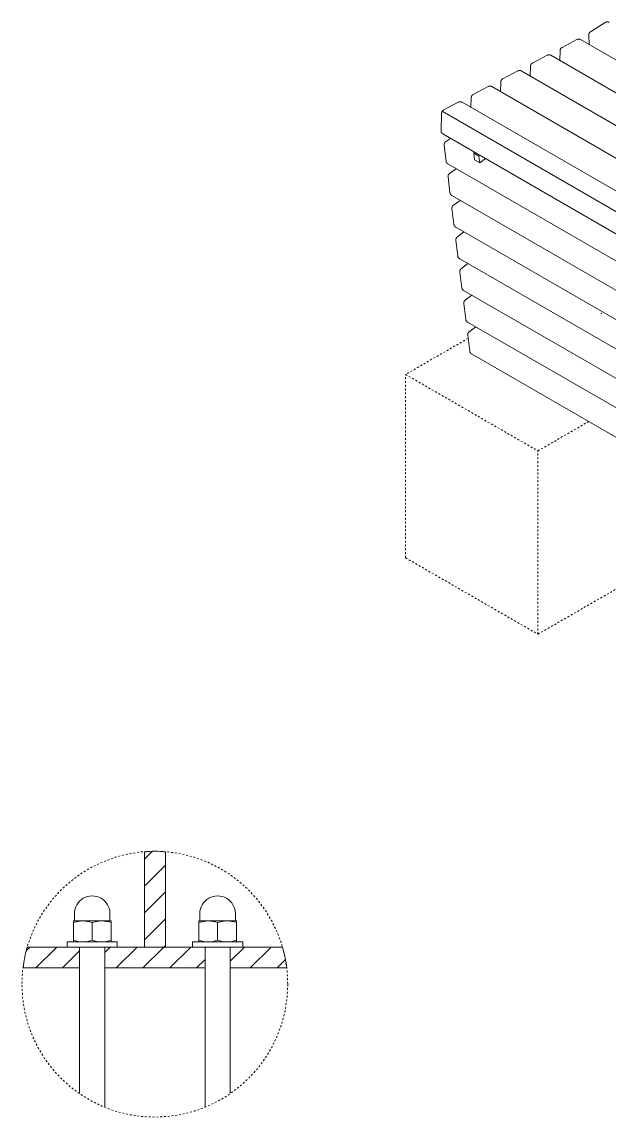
# Model space of a CAD drawing. Header units: inches. Extents: x 1 to 179, y 2 to 121.
# Drawn here: x 90.1 to 121, y 22.3 to 79.9 of the extents above; entities that cross this region are included whole.
import ezdxf

# ---------------------------------------------------------------- set-up
doc = ezdxf.new("R2010")
doc.units = ezdxf.units.IN
doc.header["$PDSIZE"] = -1
doc.linetypes.add('HIDDEN', pattern=[1.905, 1.27, -0.635])
doc.layers.add('ZANO_R', color=7, linetype='Continuous', lineweight=0)
doc.layers.add('ZANO_R_przerywana', color=250, linetype='HIDDEN', lineweight=0)

msp = doc.modelspace()

# ---------------------------------------------------------------- linework, layer by layer
at = {"layer": 'ZANO_R'}
for p, q in [((120.04551, 79.42631), (120.8243, 79.91395)), ((120.8243, 79.91395), (120.83, 79.91739)), ((120.83, 79.91739), (120.83582, 79.92064)), ((120.83582, 79.92064), (120.84175, 79.92368)), ((120.84175, 79.92368), (120.84777, 79.92653)), ((120.84777, 79.92653), (120.85389, 79.92917)), ((120.85389, 79.92917), (120.86009, 79.9316)), ((120.86009, 79.9316), (120.86637, 79.93381)), ((120.86637, 79.93381), (120.87273, 79.93582)), ((120.87273, 79.93582), (120.87914, 79.93761)), ((120.87914, 79.93761), (120.88562, 79.93918)), ((120.88562, 79.93918), (120.89214, 79.94053)), ((120.89214, 79.94053), (120.89871, 79.94165)), ((120.89871, 79.94165), (120.90531, 79.94256)), ((120.90531, 79.94256), (120.91194, 79.94324)), ((120.91194, 79.94324), (120.91858, 79.9437)), ((120.91858, 79.9437), (120.92524, 79.94393)), ((120.92524, 79.94393), (120.9319, 79.94394)), ((120.9319, 79.94394), (120.93856, 79.94372)), ((120.93856, 79.94372), (120.94521, 79.94328)), ((120.94521, 79.94328), (120.95184, 79.94261)), ((120.95184, 79.94261), (120.95844, 79.94171)), ((120.95844, 79.94171), (120.96501, 79.9406)), ((120.96501, 79.9406), (120.97153, 79.93926)), ((120.97153, 79.93926), (120.97801, 79.9377)), ((120.97801, 79.9377), (120.98443, 79.93593)), ((120.98443, 79.93593), (120.99079, 79.93394)), ((120.99079, 79.93394), (120.99707, 79.93173)), ((120.99707, 79.93173), (121.00328, 79.92931)), ((121.00328, 79.92931), (121.00941, 79.92669)), ((121.00941, 79.92669), (121.01544, 79.92386)), ((121.01544, 79.92386), (121.02137, 79.92082)), ((121.02137, 79.92082), (121.02719, 79.91759)), ((118.55507, 78.60381), (119.33387, 79.01543)), ((119.33387, 79.01543), (119.33998, 79.01853)), ((119.33998, 79.01853), (119.3462, 79.02141)), ((119.3462, 79.02141), (119.35252, 79.02408)), ((119.35252, 79.02408), (119.35892, 79.02652)), ((119.35892, 79.02652), (119.36541, 79.02874)), ((119.36541, 79.02874), (119.37196, 79.03073)), ((119.37196, 79.03073), (119.37859, 79.03249)), ((119.37859, 79.03249), (119.38527, 79.03402)), ((119.38527, 79.03402), (119.392, 79.03531)), ((119.392, 79.03531), (119.39877, 79.03638)), ((119.39877, 79.03638), (119.40558, 79.0372)), ((119.40558, 79.0372), (119.41241, 79.03779)), ((119.41241, 79.03779), (119.41925, 79.03814)), ((119.41925, 79.03814), (119.4261, 79.03825)), ((119.4261, 79.03825), (119.43296, 79.03812)), ((119.43296, 79.03812), (119.4398, 79.03775)), ((119.4398, 79.03775), (119.44663, 79.03715)), ((119.44663, 79.03715), (119.45343, 79.03631)), ((119.45343, 79.03631), (119.4602, 79.03523)), ((119.4602, 79.03523), (119.46693, 79.03391)), ((119.46693, 79.03391), (119.47361, 79.03237)), ((119.47361, 79.03237), (119.48022, 79.03059)), ((119.48022, 79.03059), (119.48678, 79.02858)), ((119.48678, 79.02858), (119.49326, 79.02635)), ((119.49326, 79.02635), (119.49966, 79.02389)), ((119.49966, 79.02389), (119.50596, 79.02121)), ((119.50596, 79.02121), (119.51218, 79.01831)), ((119.51218, 79.01831), (119.51828, 79.0152)), ((119.51828, 79.0152), (119.52428, 79.01187)), ((119.52428, 79.01187), (169.35579, 50.24164)), ((119.95313, 79.25877), (119.95321, 79.26543)), ((119.95326, 79.25211), (119.95313, 79.25877)), ((119.95321, 79.26543), (119.95353, 79.27208)), ((119.97191, 78.75343), (119.95326, 79.25211)), ((119.95353, 79.27208), (119.95407, 79.27872)), ((119.95407, 79.27872), (119.95483, 79.28533)), ((119.95483, 79.28533), (119.95582, 79.29192)), ((119.95582, 79.29192), (119.95703, 79.29847)), ((119.95703, 79.29847), (119.95846, 79.30497)), ((119.95846, 79.30497), (119.9601, 79.31142)), ((119.9601, 79.31142), (119.96197, 79.31782)), ((119.96197, 79.31782), (119.96405, 79.32414)), ((119.96405, 79.32414), (119.96635, 79.33039)), ((119.96635, 79.33039), (119.96885, 79.33656)), ((119.96885, 79.33656), (119.97156, 79.34265)), ((119.97156, 79.34265), (119.97448, 79.34863)), ((119.97448, 79.34863), (119.97759, 79.35452)), ((119.97759, 79.35452), (119.98091, 79.3603)), ((119.98091, 79.3603), (119.98441, 79.36596)), ((119.98441, 79.36596), (119.98811, 79.3715)), ((119.98811, 79.3715), (119.99199, 79.37691)), ((119.99199, 79.37691), (119.99605, 79.38218)), ((119.99605, 79.38218), (120.00029, 79.38732)), ((120.00029, 79.38732), (120.0047, 79.39231)), ((120.0047, 79.39231), (120.00928, 79.39715)), ((120.00928, 79.39715), (120.01402, 79.40183)), ((120.01402, 79.40183), (120.01891, 79.40634)), ((120.01891, 79.40634), (120.02395, 79.41069)), ((120.02395, 79.41069), (120.02914, 79.41487)), ((120.02914, 79.41487), (120.03446, 79.41887)), ((120.03446, 79.41887), (120.03992, 79.42268)), ((120.03992, 79.42268), (120.04551, 79.42631)), ((118.43181, 77.92008), (118.45034, 78.43682)), ((118.45034, 78.43682), (118.45069, 78.44347)), ((118.45069, 78.44347), (118.45126, 78.45011)), ((118.45126, 78.45011), (118.45206, 78.45672)), ((118.45206, 78.45672), (118.45309, 78.4633)), ((118.45309, 78.4633), (118.45433, 78.46984)), ((118.45433, 78.46984), (118.4558, 78.47633)), ((118.4558, 78.47633), (118.45748, 78.48278)), ((118.45748, 78.48278), (118.45938, 78.48916)), ((118.45938, 78.48916), (118.4615, 78.49547)), ((118.4615, 78.49547), (118.46383, 78.50171)), ((118.46383, 78.50171), (118.46637, 78.50787)), ((118.46637, 78.50787), (118.46911, 78.51394)), ((118.46911, 78.51394), (118.47206, 78.51991)), ((118.47206, 78.51991), (118.47521, 78.52577)), ((118.47521, 78.52577), (118.47855, 78.53153)), ((118.47855, 78.53153), (118.48209, 78.53717)), ((118.48209, 78.53717), (118.48582, 78.54269)), ((118.48582, 78.54269), (118.48973, 78.54808)), ((118.48973, 78.54808), (118.49382, 78.55333)), ((118.49382, 78.55333), (118.49809, 78.55845)), ((118.49809, 78.55845), (118.50253, 78.56341)), ((118.50253, 78.56341), (118.50713, 78.56822)), ((118.50713, 78.56822), (118.51189, 78.57288)), ((118.51189, 78.57288), (118.51681, 78.57737)), ((118.51681, 78.57737), (118.52188, 78.58169)), ((118.52188, 78.58169), (118.52709, 78.58584)), ((118.52709, 78.58584), (118.53244, 78.5898)), ((118.53244, 78.5898), (118.53791, 78.59359)), ((118.53791, 78.59359), (118.54352, 78.59719)), ((118.54352, 78.59719), (118.54924, 78.60059)), ((118.54924, 78.60059), (118.55507, 78.60381)), ((116.97485, 77.76655), (116.98033, 77.77033)), ((116.98033, 77.77033), (116.98593, 77.77393)), ((116.98593, 77.77393), (116.99166, 77.77734)), ((116.99166, 77.77734), (116.99749, 77.78055)), ((116.99749, 77.78055), (117.77628, 78.19218)), ((117.77628, 78.19218), (117.7824, 78.19527)), ((117.7824, 78.19527), (117.78862, 78.19816)), ((117.78862, 78.19816), (117.79493, 78.20082)), ((117.79493, 78.20082), (117.80134, 78.20326)), ((117.80134, 78.20326), (117.80782, 78.20548)), ((117.80782, 78.20548), (117.81438, 78.20747)), ((117.81438, 78.20747), (117.821, 78.20923)), ((117.821, 78.20923), (117.82769, 78.21076)), ((117.82769, 78.21076), (117.83442, 78.21206)), ((117.83442, 78.21206), (117.84119, 78.21312)), ((117.84119, 78.21312), (117.84799, 78.21394)), ((117.84799, 78.21394), (117.85482, 78.21453)), ((117.85482, 78.21453), (117.86167, 78.21488)), ((117.86167, 78.21488), (117.86852, 78.21499)), ((117.86852, 78.21499), (117.87537, 78.21486)), ((117.87537, 78.21486), (117.88222, 78.2145)), ((117.88222, 78.2145), (117.88904, 78.21389)), ((117.88904, 78.21389), (117.89585, 78.21305)), ((117.89585, 78.21305), (117.90262, 78.21197)), ((117.90262, 78.21197), (117.90934, 78.21066)), ((117.90934, 78.21066), (117.91602, 78.20911)), ((117.91602, 78.20911), (117.92264, 78.20733)), ((117.92264, 78.20733), (117.92919, 78.20533)), ((117.92919, 78.20533), (117.93567, 78.20309)), ((117.93567, 78.20309), (117.94207, 78.20063)), ((117.94207, 78.20063), (117.94838, 78.19795)), ((117.94838, 78.19795), (117.95459, 78.19505)), ((117.95459, 78.19505), (117.9607, 78.19194)), ((117.9607, 78.19194), (117.96669, 78.18862)), ((117.96669, 78.18862), (167.79821, 49.41838)), ((115.43991, 76.95729), (116.2187, 77.36892)), ((116.2187, 77.36892), (116.22481, 77.37202)), ((116.22481, 77.37202), (116.23103, 77.3749)), ((116.23103, 77.3749), (116.23735, 77.37756)), ((116.23735, 77.37756), (116.24375, 77.38001)), ((116.24375, 77.38001), (116.25024, 77.38222)), ((116.25024, 77.38222), (116.2568, 77.38422)), ((116.2568, 77.38422), (116.26342, 77.38598)), ((116.26342, 77.38598), (116.2701, 77.38751)), ((116.2701, 77.38751), (116.27683, 77.3888)), ((116.27683, 77.3888), (116.2836, 77.38986)), ((116.2836, 77.38986), (116.29041, 77.39069)), ((116.29041, 77.39069), (116.29724, 77.39128)), ((116.29724, 77.39128), (116.30408, 77.39162)), ((116.30408, 77.39162), (116.31094, 77.39174)), ((116.31094, 77.39174), (116.31779, 77.39161)), ((116.31779, 77.39161), (116.32463, 77.39124)), ((116.32463, 77.39124), (116.33146, 77.39064)), ((116.33146, 77.39064), (116.33826, 77.38979)), ((116.33826, 77.38979), (116.34503, 77.38872)), ((116.34503, 77.38872), (116.35176, 77.3874)), ((116.35176, 77.3874), (116.35844, 77.38586)), ((116.35844, 77.38586), (116.36506, 77.38408)), ((116.36506, 77.38408), (116.37161, 77.38207)), ((116.37161, 77.38207), (116.37809, 77.37984)), ((116.37809, 77.37984), (116.38449, 77.37738)), ((116.38449, 77.37738), (116.3908, 77.3747)), ((116.3908, 77.3747), (116.39701, 77.3718)), ((116.39701, 77.3718), (116.40311, 77.36869)), ((116.40311, 77.36869), (116.40911, 77.36536)), ((116.40911, 77.36536), (166.24062, 48.59513)), ((116.87423, 77.09683), (116.89275, 77.61356)), ((116.89275, 77.61356), (116.8931, 77.62021)), ((116.8931, 77.62021), (116.89368, 77.62685)), ((116.89368, 77.62685), (116.89448, 77.63346)), ((116.89448, 77.63346), (116.8955, 77.64004)), ((116.8955, 77.64004), (116.89675, 77.64658)), ((116.89675, 77.64658), (116.89821, 77.65308)), ((116.89821, 77.65308), (116.8999, 77.65952)), ((116.8999, 77.65952), (116.9018, 77.6659)), ((116.9018, 77.6659), (116.90391, 77.67222)), ((116.90391, 77.67222), (116.90624, 77.67846)), ((116.90624, 77.67846), (116.90878, 77.68461)), ((116.90878, 77.68461), (116.91153, 77.69068)), ((116.91153, 77.69068), (116.91448, 77.69665)), ((116.91448, 77.69665), (116.91762, 77.70252)), ((116.91762, 77.70252), (116.92097, 77.70828)), ((116.92097, 77.70828), (116.92451, 77.71392)), ((116.92451, 77.71392), (116.92824, 77.71944)), ((116.92824, 77.71944), (116.93215, 77.72482)), ((116.93215, 77.72482), (116.93624, 77.73008)), ((116.93624, 77.73008), (116.94051, 77.73519)), ((116.94051, 77.73519), (116.94494, 77.74016)), ((116.94494, 77.74016), (116.94955, 77.74497)), ((116.94955, 77.74497), (116.95431, 77.74962)), ((116.95431, 77.74962), (116.95923, 77.75411)), ((116.95923, 77.75411), (116.96429, 77.75843)), ((116.96429, 77.75843), (116.9695, 77.76258)), ((116.9695, 77.76258), (116.97485, 77.76655)), ((115.31665, 76.27357), (115.33517, 76.79031)), ((115.33517, 76.79031), (115.33552, 76.79696)), ((115.33552, 76.79696), (115.3361, 76.80359)), ((115.3361, 76.80359), (115.3369, 76.8102)), ((115.3369, 76.8102), (115.33792, 76.81678)), ((115.33792, 76.81678), (115.33916, 76.82333)), ((115.33916, 76.82333), (115.34063, 76.82982)), ((115.34063, 76.82982), (115.34231, 76.83626)), ((115.34231, 76.83626), (115.34421, 76.84265)), ((115.34421, 76.84265), (115.34633, 76.84896)), ((115.34633, 76.84896), (115.34866, 76.8552)), ((115.34866, 76.8552), (115.3512, 76.86136)), ((115.3512, 76.86136), (115.35394, 76.86742)), ((115.35394, 76.86742), (115.35689, 76.87339)), ((115.35689, 76.87339), (115.36004, 76.87926)), ((115.36004, 76.87926), (115.36339, 76.88502)), ((115.36339, 76.88502), (115.36692, 76.89066)), ((115.36692, 76.89066), (115.37065, 76.89618)), ((115.37065, 76.89618), (115.37456, 76.90157)), ((115.37456, 76.90157), (115.37865, 76.90682)), ((115.37865, 76.90682), (115.38292, 76.91193)), ((115.38292, 76.91193), (115.38736, 76.9169)), ((115.38736, 76.9169), (115.39196, 76.92171)), ((115.39196, 76.92171), (115.39673, 76.92637)), ((115.39673, 76.92637), (115.40164, 76.93086)), ((115.40164, 76.93086), (115.40671, 76.93518)), ((115.40671, 76.93518), (115.41192, 76.93932)), ((115.41192, 76.93932), (115.41727, 76.94329)), ((115.41727, 76.94329), (115.42275, 76.94708)), ((115.42275, 76.94708), (115.42835, 76.95068)), ((115.42835, 76.95068), (115.43407, 76.95408)), ((115.43407, 76.95408), (115.43991, 76.95729)), ((113.79361, 76.0381), (113.79636, 76.04417)), ((113.79636, 76.04417), (113.79931, 76.05014)), ((113.79931, 76.05014), (113.80246, 76.05601)), ((113.80246, 76.05601), (113.8058, 76.06176)), ((113.8058, 76.06176), (113.80934, 76.0674)), ((113.80934, 76.0674), (113.81307, 76.07292)), ((113.81307, 76.07292), (113.81698, 76.07831)), ((113.81698, 76.07831), (113.82107, 76.08357)), ((113.82107, 76.08357), (113.82534, 76.08868)), ((113.82534, 76.08868), (113.82978, 76.09364)), ((113.82978, 76.09364), (113.83438, 76.09846)), ((113.83438, 76.09846), (113.83914, 76.10311)), ((113.83914, 76.10311), (113.84406, 76.1076)), ((113.84406, 76.1076), (113.84913, 76.11192)), ((113.84913, 76.11192), (113.85434, 76.11607)), ((113.85434, 76.11607), (113.85968, 76.12004)), ((113.85968, 76.12004), (113.86516, 76.12382)), ((113.86516, 76.12382), (113.87077, 76.12742)), ((113.87077, 76.12742), (113.87649, 76.13083)), ((113.87649, 76.13083), (113.88232, 76.13404)), ((113.88232, 76.13404), (114.66111, 76.54567)), ((114.66111, 76.54567), (114.66723, 76.54876)), ((114.66723, 76.54876), (114.67345, 76.55164)), ((114.67345, 76.55164), (114.67976, 76.55431)), ((114.67976, 76.55431), (114.68617, 76.55675)), ((114.68617, 76.55675), (114.69265, 76.55897)), ((114.69265, 76.55897), (114.69921, 76.56096)), ((114.69921, 76.56096), (114.70584, 76.56272)), ((114.70584, 76.56272), (114.71252, 76.56425)), ((114.71252, 76.56425), (114.71925, 76.56555)), ((114.71925, 76.56555), (114.72602, 76.56661)), ((114.72602, 76.56661), (114.73282, 76.56743)), ((114.73282, 76.56743), (114.73965, 76.56802)), ((114.73965, 76.56802), (114.7465, 76.56837)), ((114.7465, 76.56837), (114.75335, 76.56848)), ((114.75335, 76.56848), (114.7602, 76.56835)), ((114.7602, 76.56835), (114.76705, 76.56798)), ((114.76705, 76.56798), (114.77388, 76.56738)), ((114.77388, 76.56738), (114.78068, 76.56654)), ((114.78068, 76.56654), (114.78745, 76.56546)), ((114.78745, 76.56546), (114.79418, 76.56415)), ((114.79418, 76.56415), (114.80085, 76.5626)), ((114.80085, 76.5626), (114.80747, 76.56082)), ((114.80747, 76.56082), (114.81403, 76.55881)), ((114.81403, 76.55881), (114.82051, 76.55658)), ((114.82051, 76.55658), (114.8269, 76.55412)), ((114.8269, 76.55412), (114.83321, 76.55144)), ((114.83321, 76.55144), (114.83942, 76.54854)), ((114.83942, 76.54854), (114.84553, 76.54543)), ((114.84553, 76.54543), (114.85153, 76.54211)), ((114.85153, 76.54211), (164.68304, 47.77187)), ((112.32474, 75.31078), (113.10353, 75.72241)), ((113.10353, 75.72241), (113.10964, 75.72551)), ((113.10964, 75.72551), (113.11586, 75.72839)), ((113.11586, 75.72839), (113.12218, 75.73105)), ((113.12218, 75.73105), (113.12858, 75.7335)), ((113.12858, 75.7335), (113.13507, 75.73571)), ((113.13507, 75.73571), (113.14163, 75.7377)), ((113.14163, 75.7377), (113.14825, 75.73947)), ((113.14825, 75.73947), (113.15493, 75.741)), ((113.15493, 75.741), (113.16166, 75.74229)), ((113.16166, 75.74229), (113.16844, 75.74335)), ((113.16844, 75.74335), (113.17524, 75.74418)), ((113.17524, 75.74418), (113.18207, 75.74476)), ((113.18207, 75.74476), (113.18891, 75.74511)), ((113.18891, 75.74511), (113.19577, 75.74522)), ((113.19577, 75.74522), (113.20262, 75.7451)), ((113.20262, 75.7451), (113.20947, 75.74473)), ((113.20947, 75.74473), (113.21629, 75.74412)), ((113.21629, 75.74412), (113.22309, 75.74328)), ((113.22309, 75.74328), (113.22986, 75.7422)), ((113.22986, 75.7422), (113.23659, 75.74089)), ((113.23659, 75.74089), (113.24327, 75.73934)), ((113.24327, 75.73934), (113.24989, 75.73757)), ((113.24989, 75.73757), (113.25644, 75.73556)), ((113.25644, 75.73556), (113.26292, 75.73332)), ((113.26292, 75.73332), (113.26932, 75.73086)), ((113.26932, 75.73086), (113.27563, 75.72818)), ((113.27563, 75.72818), (113.28184, 75.72529)), ((113.28184, 75.72529), (113.28795, 75.72217)), ((113.28795, 75.72217), (113.29394, 75.71885)), ((113.29394, 75.71885), (163.12545, 46.94861)), ((113.75906, 75.45031), (113.77758, 75.96705)), ((113.77758, 75.96705), (113.77794, 75.9737)), ((113.77794, 75.9737), (113.77851, 75.98034)), ((113.77851, 75.98034), (113.77931, 75.98695)), ((113.77931, 75.98695), (113.78033, 75.99353)), ((113.78033, 75.99353), (113.78158, 76.00007)), ((113.78158, 76.00007), (113.78304, 76.00657)), ((113.78304, 76.00657), (113.78473, 76.01301)), ((113.78473, 76.01301), (113.78663, 76.01939)), ((113.78663, 76.01939), (113.78875, 76.0257)), ((113.78875, 76.0257), (113.79108, 76.03194)), ((113.79108, 76.03194), (113.79361, 76.0381)), ((112.18708, 74.22552), (112.22, 75.1438)), ((112.22, 75.1438), (112.22035, 75.15045)), ((112.22035, 75.15045), (112.22093, 75.15708)), ((112.22093, 75.15708), (112.22173, 75.16369)), ((112.22173, 75.16369), (112.22275, 75.17027)), ((112.22275, 75.17027), (112.22399, 75.17681)), ((112.22399, 75.17681), (112.22546, 75.18331)), ((112.22546, 75.18331), (112.22714, 75.18975)), ((112.22714, 75.18975), (112.22905, 75.19613)), ((112.22905, 75.19613), (112.23116, 75.20245)), ((112.23116, 75.20245), (112.23349, 75.20869)), ((112.23349, 75.20869), (112.23603, 75.21484)), ((112.23603, 75.21484), (112.23877, 75.22091)), ((112.23877, 75.22091), (112.24172, 75.22688)), ((112.24172, 75.22688), (112.24487, 75.23275)), ((112.24487, 75.23275), (112.24822, 75.23851)), ((112.24822, 75.23851), (112.25176, 75.24415)), ((112.24996, 75.24134), (162.08147, 46.47111)), ((112.25176, 75.24415), (112.25548, 75.24967)), ((112.25548, 75.24967), (112.25939, 75.25506)), ((112.25939, 75.25506), (112.26349, 75.26031)), ((112.26349, 75.26031), (112.26775, 75.26542)), ((112.26775, 75.26542), (112.27219, 75.27039)), ((112.27219, 75.27039), (112.27679, 75.2752)), ((112.27679, 75.2752), (112.28156, 75.27985)), ((112.28156, 75.27985), (112.28648, 75.28434)), ((112.28648, 75.28434), (112.29154, 75.28867)), ((112.29154, 75.28867), (112.29675, 75.29281)), ((112.29675, 75.29281), (112.3021, 75.29678)), ((112.3021, 75.29678), (112.30758, 75.30057)), ((112.30758, 75.30057), (112.31318, 75.30416)), ((112.31318, 75.30416), (112.3189, 75.30757)), ((112.3189, 75.30757), (112.32474, 75.31078)), ((112.18696, 74.21886), (112.18708, 74.22552)), ((112.18706, 74.2122), (112.18696, 74.21886)), ((112.18738, 74.20555), (112.18706, 74.2122)), ((112.18793, 74.19891), (112.18738, 74.20555)), ((112.18871, 74.19229), (112.18793, 74.19891)), ((112.1897, 74.1857), (112.18871, 74.19229)), ((112.19092, 74.17915), (112.1897, 74.1857)), ((112.19237, 74.17265), (112.19092, 74.17915)), ((112.19403, 74.1662), (112.19237, 74.17265)), ((112.1959, 74.15981), (112.19403, 74.1662)), ((112.198, 74.15348), (112.1959, 74.15981)), ((112.2003, 74.14723), (112.198, 74.15348)), ((112.20282, 74.14106), (112.2003, 74.14723)), ((112.20554, 74.13498), (112.20282, 74.14106)), ((112.20847, 74.129), (112.20554, 74.13498)), ((112.2116, 74.12311), (112.20847, 74.129)), ((112.21492, 74.11734), (112.2116, 74.12311)), ((112.21844, 74.11168), (112.21492, 74.11734)), ((112.22215, 74.10615), (112.21844, 74.11168)), ((112.22604, 74.10074), (112.22215, 74.10615)), ((112.23011, 74.09547), (112.22604, 74.10074)), ((112.23436, 74.09034), (112.23011, 74.09547)), ((112.23879, 74.08536), (112.23436, 74.09034)), ((112.24337, 74.08053), (112.23879, 74.08536)), ((112.24812, 74.07586), (112.24337, 74.08053)), ((112.25302, 74.07135), (112.24812, 74.07586)), ((112.25808, 74.067), (112.25302, 74.07135)), ((112.26328, 74.06284), (112.25808, 74.067)), ((112.26861, 74.05885), (112.26328, 74.06284)), ((112.27408, 74.05504), (112.26861, 74.05885)), ((112.27967, 74.05142), (112.27408, 74.05504)), ((112.28538, 74.04799), (112.27967, 74.05142)), ((162.11689, 45.27776), (112.28538, 74.04799)), ((112.42733, 73.63386), (112.68098, 73.8196)), ((112.3468, 73.47764), (112.34701, 73.48438)), ((112.34683, 73.47089), (112.3468, 73.47764)), ((112.34709, 73.46415), (112.34683, 73.47089)), ((112.34701, 73.48438), (112.34744, 73.49112)), ((112.34757, 73.45742), (112.34709, 73.46415)), ((112.34744, 73.49112), (112.34811, 73.49783)), ((112.34829, 73.45071), (112.34757, 73.45742)), ((112.34811, 73.49783), (112.349, 73.50452)), ((112.45195, 72.61848), (112.34829, 73.45071)), ((112.349, 73.50452), (112.35013, 73.51117)), ((112.35013, 73.51117), (112.35148, 73.51778)), ((112.35148, 73.51778), (112.35306, 73.52434)), ((112.35306, 73.52434), (112.35486, 73.53084)), ((112.35486, 73.53084), (112.35688, 73.53728)), ((112.35688, 73.53728), (112.35913, 73.54365)), ((112.35913, 73.54365), (112.36159, 73.54993)), ((112.36159, 73.54993), (112.36426, 73.55612)), ((112.36426, 73.55612), (112.36714, 73.56222)), ((112.36714, 73.56222), (112.37024, 73.56822)), ((112.37024, 73.56822), (112.37353, 73.57411)), ((112.37353, 73.57411), (112.37703, 73.57988)), ((112.37703, 73.57988), (112.38072, 73.58553)), ((112.38072, 73.58553), (112.3846, 73.59105)), ((112.3846, 73.59105), (112.38867, 73.59643)), ((112.38867, 73.59643), (112.39292, 73.60167)), ((112.39292, 73.60167), (112.39735, 73.60676)), ((112.39735, 73.60676), (112.40195, 73.6117)), ((112.40195, 73.6117), (112.40672, 73.61647)), ((112.40672, 73.61647), (112.41164, 73.62108)), ((112.41164, 73.62108), (112.41673, 73.62552)), ((112.41673, 73.62552), (112.42196, 73.62978)), ((112.42196, 73.62978), (112.42733, 73.63386)), ((112.4529, 72.61181), (112.45195, 72.61848)), ((112.45407, 72.60518), (112.4529, 72.61181)), ((112.45547, 72.5986), (112.45407, 72.60518)), ((112.45709, 72.59207), (112.45547, 72.5986)), ((112.45894, 72.58559), (112.45709, 72.59207)), ((112.46101, 72.57919), (112.45894, 72.58559)), ((113.905, 73.03965), (113.90758, 73.11142)), ((113.94669, 72.69185), (113.905, 73.03965)), ((113.905, 73.03965), (114.18339, 72.87892)), ((113.94669, 72.69185), (114.22508, 72.53112)), ((114.18339, 72.87892), (114.18597, 72.95069)), ((114.22508, 72.53112), (114.18339, 72.87892)), ((114.52821, 72.7531), (114.22508, 72.53112)), ((112.46329, 72.57286), (112.46101, 72.57919)), ((112.46579, 72.56661), (112.46329, 72.57286)), ((112.4685, 72.56045), (112.46579, 72.56661)), ((112.47142, 72.55438), (112.4685, 72.56045)), ((112.47455, 72.54842), (112.47142, 72.55438)), ((112.47787, 72.54257), (112.47455, 72.54842)), ((112.4814, 72.53683), (112.47787, 72.54257)), ((112.48512, 72.53123), (112.4814, 72.53683)), ((112.48903, 72.52575), (112.48512, 72.53123)), ((112.49312, 72.5204), (112.48903, 72.52575)), ((112.4974, 72.5152), (112.49312, 72.5204)), ((112.50185, 72.51015), (112.4974, 72.5152)), ((112.50647, 72.50526), (112.50185, 72.51015)), ((112.51126, 72.50053), (112.50647, 72.50526)), ((112.5162, 72.49596), (112.51126, 72.50053)), ((112.5213, 72.49156), (112.5162, 72.49596)), ((112.52654, 72.48734), (112.5213, 72.49156)), ((112.53193, 72.4833), (112.52654, 72.48734)), ((112.53745, 72.47945), (112.53193, 72.4833)), ((112.5431, 72.47579), (112.53745, 72.47945)), ((112.54887, 72.47233), (112.5431, 72.47579)), ((162.38038, 43.70209), (112.54887, 72.47233)), ((112.63465, 71.96939), (112.98086, 72.22292)), ((112.55412, 71.81317), (112.55432, 71.81992)), ((112.55414, 71.80642), (112.55412, 71.81317)), ((112.5544, 71.79968), (112.55414, 71.80642)), ((112.55432, 71.81992), (112.55476, 71.82665)), ((112.55489, 71.79295), (112.5544, 71.79968)), ((112.55476, 71.82665), (112.55542, 71.83336)), ((112.55561, 71.78624), (112.55489, 71.79295)), ((112.55542, 71.83336), (112.55632, 71.84005)), ((112.65927, 70.95401), (112.55561, 71.78624)), ((112.55632, 71.84005), (112.55744, 71.8467)), ((112.55744, 71.8467), (112.5588, 71.85331)), ((112.5588, 71.85331), (112.56037, 71.85988)), ((112.56037, 71.85988), (112.56218, 71.86638)), ((112.56218, 71.86638), (112.5642, 71.87281)), ((112.5642, 71.87281), (112.56644, 71.87918)), ((112.56644, 71.87918), (112.5689, 71.88546)), ((112.5689, 71.88546), (112.57158, 71.89166)), ((112.57158, 71.89166), (112.57446, 71.89776)), ((112.57446, 71.89776), (112.57755, 71.90375)), ((112.57755, 71.90375), (112.58085, 71.90964)), ((112.58085, 71.90964), (112.58434, 71.91541)), ((112.58434, 71.91541), (112.58803, 71.92106)), ((112.58803, 71.92106), (112.59192, 71.92658)), ((112.59192, 71.92658), (112.59598, 71.93196)), ((112.59598, 71.93196), (112.60024, 71.9372)), ((112.60024, 71.9372), (112.60466, 71.94229)), ((112.60466, 71.94229), (112.60926, 71.94723)), ((112.60926, 71.94723), (112.61403, 71.95201)), ((112.61403, 71.95201), (112.61896, 71.95662)), ((112.61896, 71.95662), (112.62404, 71.96105)), ((112.62404, 71.96105), (112.62927, 71.96531)), ((112.62927, 71.96531), (112.63465, 71.96939)), ((112.66021, 70.94734), (112.65927, 70.95401)), ((112.66139, 70.94072), (112.66021, 70.94734)), ((112.66279, 70.93413), (112.66139, 70.94072)), ((112.66441, 70.9276), (112.66279, 70.93413)), ((112.66625, 70.92113), (112.66441, 70.9276)), ((112.66832, 70.91472), (112.66625, 70.92113)), ((112.6706, 70.90839), (112.66832, 70.91472)), ((112.6731, 70.90214), (112.6706, 70.90839)), ((112.67582, 70.89598), (112.6731, 70.90214)), ((112.67874, 70.88991), (112.67582, 70.89598)), ((112.68186, 70.88395), (112.67874, 70.88991)), ((112.68519, 70.8781), (112.68186, 70.88395)), ((112.68872, 70.87237), (112.68519, 70.8781)), ((112.69244, 70.86676), (112.68872, 70.87237)), ((112.69635, 70.86128), (112.69244, 70.86676)), ((112.70044, 70.85594), (112.69635, 70.86128)), ((112.70471, 70.85074), (112.70044, 70.85594)), ((112.70917, 70.84569), (112.70471, 70.85074)), ((112.71379, 70.84079), (112.70917, 70.84569)), ((112.71857, 70.83606), (112.71379, 70.84079)), ((112.72351, 70.83149), (112.71857, 70.83606)), ((112.72861, 70.82709), (112.72351, 70.83149)), ((112.73386, 70.82287), (112.72861, 70.82709)), ((112.73924, 70.81884), (112.73386, 70.82287)), ((112.74476, 70.81499), (112.73924, 70.81884)), ((112.75041, 70.81133), (112.74476, 70.81499)), ((112.75618, 70.80786), (112.75041, 70.81133)), ((162.58769, 42.03762), (112.75618, 70.80786)), ((112.81198, 70.27783), (112.81658, 70.28276)), ((112.81658, 70.28276), (112.82135, 70.28754)), ((112.82135, 70.28754), (112.82627, 70.29215)), ((112.82627, 70.29215), (112.83136, 70.29659)), ((112.83136, 70.29659), (112.83659, 70.30085)), ((112.83659, 70.30085), (112.84196, 70.30493)), ((112.84196, 70.30493), (113.18818, 70.55845)), ((112.76143, 70.1487), (112.76164, 70.15545)), ((112.76146, 70.14196), (112.76143, 70.1487)), ((112.76172, 70.13521), (112.76146, 70.14196)), ((112.76164, 70.15545), (112.76207, 70.16218)), ((112.76221, 70.12848), (112.76172, 70.13521)), ((112.76207, 70.16218), (112.76274, 70.1689)), ((112.76292, 70.12177), (112.76221, 70.12848)), ((112.76274, 70.1689), (112.76363, 70.17558)), ((112.86658, 69.28954), (112.76292, 70.12177)), ((112.76363, 70.17558), (112.76476, 70.18224)), ((112.76476, 70.18224), (112.76611, 70.18885)), ((112.76611, 70.18885), (112.76769, 70.19541)), ((112.76769, 70.19541), (112.76949, 70.20191)), ((112.76949, 70.20191), (112.77151, 70.20835)), ((112.77151, 70.20835), (112.77376, 70.21471)), ((112.77376, 70.21471), (112.77622, 70.22099)), ((112.77622, 70.22099), (112.77889, 70.22719)), ((112.77889, 70.22719), (112.78177, 70.23329)), ((112.78177, 70.23329), (112.78487, 70.23929)), ((112.78487, 70.23929), (112.78816, 70.24517)), ((112.78816, 70.24517), (112.79166, 70.25095)), ((112.79166, 70.25095), (112.79535, 70.2566)), ((112.79535, 70.2566), (112.79923, 70.26211)), ((112.79923, 70.26211), (112.8033, 70.2675)), ((112.8033, 70.2675), (112.80755, 70.27274)), ((112.80755, 70.27274), (112.81198, 70.27783)), ((112.86753, 69.28288), (112.86658, 69.28954)), ((112.8687, 69.27625), (112.86753, 69.28288)), ((112.8701, 69.26966), (112.8687, 69.27625)), ((112.87172, 69.26313), (112.8701, 69.26966)), ((112.87357, 69.25666), (112.87172, 69.26313)), ((112.87564, 69.25025), (112.87357, 69.25666)), ((112.87792, 69.24392), (112.87564, 69.25025)), ((112.88042, 69.23767), (112.87792, 69.24392)), ((112.88313, 69.23151), (112.88042, 69.23767)), ((112.88605, 69.22545), (112.88313, 69.23151)), ((112.88918, 69.21948), (112.88605, 69.22545)), ((112.8925, 69.21363), (112.88918, 69.21948)), ((112.89603, 69.2079), (112.8925, 69.21363)), ((112.89975, 69.20229), (112.89603, 69.2079)), ((112.90366, 69.19681), (112.89975, 69.20229)), ((112.90776, 69.19147), (112.90366, 69.19681)), ((112.91203, 69.18627), (112.90776, 69.19147)), ((112.91648, 69.18122), (112.91203, 69.18627)), ((112.9211, 69.17632), (112.91648, 69.18122)), ((112.92589, 69.17159), (112.9211, 69.17632)), ((112.93083, 69.16702), (112.92589, 69.17159)), ((112.93593, 69.16263), (112.93083, 69.16702)), ((112.94117, 69.15841), (112.93593, 69.16263)), ((112.94656, 69.15437), (112.94117, 69.15841)), ((112.95208, 69.15052), (112.94656, 69.15437)), ((112.95773, 69.14686), (112.95208, 69.15052)), ((112.9635, 69.14339), (112.95773, 69.14686)), ((162.79501, 40.37316), (112.9635, 69.14339)), ((112.98107, 68.55024), (112.98353, 68.55653)), ((112.98353, 68.55653), (112.98621, 68.56272)), ((112.98621, 68.56272), (112.98909, 68.56882)), ((112.98909, 68.56882), (112.99218, 68.57482)), ((112.99218, 68.57482), (112.99548, 68.58071)), ((112.99548, 68.58071), (112.99897, 68.58648)), ((112.99897, 68.58648), (113.00266, 68.59213)), ((113.00266, 68.59213), (113.00655, 68.59765)), ((113.00655, 68.59765), (113.01062, 68.60303)), ((113.01062, 68.60303), (113.01487, 68.60827)), ((113.01487, 68.60827), (113.0193, 68.61336)), ((113.0193, 68.61336), (113.0239, 68.6183)), ((113.0239, 68.6183), (113.02866, 68.62307)), ((113.02866, 68.62307), (113.03359, 68.62768)), ((113.03359, 68.62768), (113.03867, 68.63212)), ((113.03867, 68.63212), (113.0439, 68.63638)), ((113.0439, 68.63638), (113.04928, 68.64046)), ((113.04928, 68.64046), (113.39549, 68.89398)), ((112.96875, 68.48424), (112.96895, 68.49098)), ((112.96877, 68.47749), (112.96875, 68.48424)), ((112.96903, 68.47075), (112.96877, 68.47749)), ((112.96895, 68.49098), (112.96939, 68.49771)), ((112.96952, 68.46402), (112.96903, 68.47075)), ((112.96939, 68.49771), (112.97005, 68.50443)), ((112.97024, 68.45731), (112.96952, 68.46402)), ((112.97005, 68.50443), (112.97095, 68.51112)), ((113.0739, 67.62507), (112.97024, 68.45731)), ((112.97095, 68.51112), (112.97207, 68.51777)), ((112.97207, 68.51777), (112.97343, 68.52438)), ((112.97343, 68.52438), (112.975, 68.53094)), ((112.975, 68.53094), (112.97681, 68.53744)), ((112.97681, 68.53744), (112.97883, 68.54388)), ((112.97883, 68.54388), (112.98107, 68.55024)), ((113.07484, 67.61841), (113.0739, 67.62507)), ((113.07602, 67.61178), (113.07484, 67.61841)), ((113.07742, 67.6052), (113.07602, 67.61178)), ((113.07904, 67.59867), (113.07742, 67.6052)), ((113.08089, 67.59219), (113.07904, 67.59867)), ((113.08295, 67.58579), (113.08089, 67.59219)), ((113.08524, 67.57945), (113.08295, 67.58579)), ((113.08773, 67.5732), (113.08524, 67.57945)), ((113.09045, 67.56704), (113.08773, 67.5732)), ((113.09337, 67.56098), (113.09045, 67.56704)), ((113.09649, 67.55502), (113.09337, 67.56098)), ((113.09982, 67.54917), (113.09649, 67.55502)), ((113.10335, 67.54343), (113.09982, 67.54917)), ((113.10707, 67.53782), (113.10335, 67.54343)), ((113.11098, 67.53234), (113.10707, 67.53782)), ((113.11507, 67.527), (113.11098, 67.53234)), ((113.11935, 67.5218), (113.11507, 67.527)), ((113.1238, 67.51675), (113.11935, 67.5218)), ((113.12842, 67.51186), (113.1238, 67.51675)), ((113.1332, 67.50712), (113.12842, 67.51186)), ((113.13814, 67.50256), (113.1332, 67.50712)), ((113.14324, 67.49816), (113.13814, 67.50256)), ((113.14849, 67.49394), (113.14324, 67.49816)), ((113.15387, 67.4899), (113.14849, 67.49394)), ((113.15939, 67.48605), (113.15387, 67.4899)), ((113.16504, 67.48239), (113.15939, 67.48605)), ((113.17081, 67.47893), (113.16504, 67.48239)), ((163.00232, 38.70869), (113.17081, 67.47893)), ((113.17606, 66.81977), (113.17627, 66.82651)), ((113.17627, 66.82651), (113.1767, 66.83325)), ((113.1767, 66.83325), (113.17737, 66.83996)), ((113.17737, 66.83996), (113.17827, 66.84665)), ((113.17827, 66.84665), (113.17939, 66.8533)), ((113.17939, 66.8533), (113.18074, 66.85991)), ((113.18074, 66.85991), (113.18232, 66.86647)), ((113.18232, 66.86647), (113.18412, 66.87298)), ((113.18412, 66.87298), (113.18614, 66.87941)), ((113.18614, 66.87941), (113.18839, 66.88578)), ((113.18839, 66.88578), (113.19085, 66.89206)), ((113.19085, 66.89206), (113.19352, 66.89825)), ((113.19352, 66.89825), (113.19641, 66.90435)), ((113.19641, 66.90435), (113.1995, 66.91035)), ((113.1995, 66.91035), (113.20279, 66.91624)), ((113.20279, 66.91624), (113.20629, 66.92201)), ((113.20629, 66.92201), (113.20998, 66.92766)), ((113.20998, 66.92766), (113.21386, 66.93318)), ((113.21386, 66.93318), (113.21793, 66.93856)), ((113.21793, 66.93856), (113.22218, 66.9438)), ((113.22218, 66.9438), (113.22661, 66.94889)), ((113.22661, 66.94889), (113.23121, 66.95383)), ((113.23121, 66.95383), (113.23598, 66.9586)), ((113.23598, 66.9586), (113.24091, 66.96321)), ((113.24091, 66.96321), (113.24599, 66.96765)), ((113.24599, 66.96765), (113.25122, 66.97191)), ((113.25122, 66.97191), (113.25659, 66.97599)), ((113.25659, 66.97599), (113.60281, 67.22952)), ((113.17609, 66.81302), (113.17606, 66.81977)), ((113.17635, 66.80628), (113.17609, 66.81302)), ((113.17684, 66.79955), (113.17635, 66.80628)), ((113.17755, 66.79284), (113.17684, 66.79955)), ((113.28121, 65.96061), (113.17755, 66.79284)), ((113.28216, 65.95394), (113.28121, 65.96061)), ((113.28333, 65.94731), (113.28216, 65.95394)), ((113.28473, 65.94073), (113.28333, 65.94731)), ((113.28635, 65.9342), (113.28473, 65.94073)), ((113.2882, 65.92772), (113.28635, 65.9342)), ((113.29027, 65.92132), (113.2882, 65.92772)), ((113.29255, 65.91499), (113.29027, 65.92132)), ((113.29505, 65.90874), (113.29255, 65.91499)), ((113.29776, 65.90258), (113.29505, 65.90874)), ((113.30068, 65.89651), (113.29776, 65.90258)), ((113.30381, 65.89055), (113.30068, 65.89651)), ((113.30714, 65.8847), (113.30381, 65.89055)), ((113.31066, 65.87897), (113.30714, 65.8847)), ((113.31438, 65.87336), (113.31066, 65.87897)), ((113.31829, 65.86788), (113.31438, 65.87336)), ((113.32239, 65.86253), (113.31829, 65.86788)), ((113.32666, 65.85734), (113.32239, 65.86253)), ((113.33111, 65.85229), (113.32666, 65.85734)), ((113.33573, 65.84739), (113.33111, 65.85229)), ((113.34052, 65.84266), (113.33573, 65.84739)), ((113.34546, 65.83809), (113.34052, 65.84266)), ((113.35056, 65.83369), (113.34546, 65.83809)), ((113.3558, 65.82947), (113.35056, 65.83369)), ((113.36119, 65.82544), (113.3558, 65.82947)), ((113.36671, 65.82158), (113.36119, 65.82544)), ((113.37236, 65.81792), (113.36671, 65.82158)), ((113.37813, 65.81446), (113.37236, 65.81792)), ((163.20964, 37.04422), (113.37813, 65.81446)), ((113.38338, 65.1553), (113.38358, 65.16205)), ((113.3834, 65.14855), (113.38338, 65.1553)), ((113.38366, 65.14181), (113.3834, 65.14855)), ((113.38358, 65.16205), (113.38402, 65.16878)), ((113.38415, 65.13508), (113.38366, 65.14181)), ((113.38402, 65.16878), (113.38468, 65.17549)), ((113.38487, 65.12837), (113.38415, 65.13508)), ((113.38468, 65.17549), (113.38558, 65.18218)), ((113.48853, 64.29614), (113.38487, 65.12837)), ((113.38558, 65.18218), (113.38671, 65.18883)), ((113.38671, 65.18883), (113.38806, 65.19545)), ((113.38806, 65.19545), (113.38963, 65.20201)), ((113.38963, 65.20201), (113.39144, 65.20851)), ((113.39144, 65.20851), (113.39346, 65.21495)), ((113.39346, 65.21495), (113.3957, 65.22131)), ((113.3957, 65.22131), (113.39816, 65.22759)), ((113.39816, 65.22759), (113.40084, 65.23379)), ((113.40084, 65.23379), (113.40372, 65.23989)), ((113.40372, 65.23989), (113.40681, 65.24589)), ((113.40681, 65.24589), (113.41011, 65.25177)), ((113.41011, 65.25177), (113.4136, 65.25754)), ((113.4136, 65.25754), (113.41729, 65.26319)), ((113.41729, 65.26319), (113.42118, 65.26871)), ((113.42118, 65.26871), (113.42525, 65.27409)), ((113.42525, 65.27409), (113.4295, 65.27933)), ((113.4295, 65.27933), (113.43393, 65.28442)), ((113.43393, 65.28442), (113.43853, 65.28936)), ((113.43853, 65.28936), (113.44329, 65.29414)), ((113.44329, 65.29414), (113.44822, 65.29875)), ((113.44822, 65.29875), (113.4533, 65.30318)), ((113.4533, 65.30318), (113.45853, 65.30744)), ((113.45853, 65.30744), (113.46391, 65.31152)), ((113.46391, 65.31152), (113.81012, 65.56505)), ((113.48947, 64.28947), (113.48853, 64.29614)), ((113.49065, 64.28285), (113.48947, 64.28947)), ((113.49205, 64.27626), (113.49065, 64.28285)), ((113.49367, 64.26973), (113.49205, 64.27626)), ((113.49552, 64.26326), (113.49367, 64.26973)), ((113.49758, 64.25685), (113.49552, 64.26326)), ((113.49987, 64.25052), (113.49758, 64.25685)), ((113.50237, 64.24427), (113.49987, 64.25052)), ((113.50508, 64.23811), (113.50237, 64.24427)), ((113.508, 64.23204), (113.50508, 64.23811)), ((113.51112, 64.22608), (113.508, 64.23204)), ((113.51445, 64.22023), (113.51112, 64.22608)), ((113.51798, 64.2145), (113.51445, 64.22023)), ((113.5217, 64.20889), (113.51798, 64.2145)), ((113.52561, 64.20341), (113.5217, 64.20889)), ((113.5297, 64.19807), (113.52561, 64.20341)), ((113.53398, 64.19287), (113.5297, 64.19807)), ((113.53843, 64.18782), (113.53398, 64.19287)), ((113.54305, 64.18292), (113.53843, 64.18782)), ((113.54783, 64.17819), (113.54305, 64.18292)), ((113.55278, 64.17362), (113.54783, 64.17819)), ((113.55787, 64.16922), (113.55278, 64.17362)), ((113.56312, 64.16501), (113.55787, 64.16922)), ((113.5685, 64.16097), (113.56312, 64.16501)), ((113.57402, 64.15712), (113.5685, 64.16097)), ((113.57967, 64.15346), (113.57402, 64.15712)), ((113.58544, 64.14999), (113.57967, 64.15346)), ((163.41696, 35.37976), (113.58544, 64.14999)), ((113.59069, 63.49083), (113.5909, 63.49758)), ((113.59072, 63.48409), (113.59069, 63.49083)), ((113.59098, 63.47734), (113.59072, 63.48409)), ((113.5909, 63.49758), (113.59133, 63.50431)), ((113.59147, 63.47061), (113.59098, 63.47734)), ((113.59133, 63.50431), (113.592, 63.51103)), ((113.59219, 63.46391), (113.59147, 63.47061)), ((113.592, 63.51103), (113.5929, 63.51771)), ((113.69584, 62.63167), (113.59219, 63.46391)), ((113.5929, 63.51771), (113.59402, 63.52437)), ((113.59402, 63.52437), (113.59537, 63.53098)), ((113.59537, 63.53098), (113.59695, 63.53754)), ((113.59695, 63.53754), (113.59875, 63.54404)), ((113.59875, 63.54404), (113.60078, 63.55048)), ((113.60078, 63.55048), (113.60302, 63.55684)), ((113.60302, 63.55684), (113.60548, 63.56313)), ((113.60548, 63.56313), (113.60815, 63.56932)), ((113.60815, 63.56932), (113.61104, 63.57542)), ((113.61104, 63.57542), (113.61413, 63.58142)), ((113.61413, 63.58142), (113.61742, 63.58731)), ((113.61742, 63.58731), (113.62092, 63.59308)), ((113.62092, 63.59308), (113.62461, 63.59873)), ((113.62461, 63.59873), (113.62849, 63.60424)), ((113.62849, 63.60424), (113.63256, 63.60963)), ((113.63256, 63.60963), (113.63681, 63.61487)), ((113.63681, 63.61487), (113.64124, 63.61996)), ((113.64124, 63.61996), (113.64584, 63.62489)), ((113.64584, 63.62489), (113.65061, 63.62967)), ((113.65061, 63.62967), (113.65554, 63.63428)), ((113.65554, 63.63428), (113.66062, 63.63872)), ((113.66062, 63.63872), (113.66585, 63.64298)), ((113.66585, 63.64298), (113.67123, 63.64706)), ((113.67123, 63.64706), (114.01744, 63.90058)), ((113.69679, 62.62501), (113.69584, 62.63167)), ((113.69796, 62.61838), (113.69679, 62.62501)), ((113.69936, 62.6118), (113.69796, 62.61838)), ((113.70099, 62.60526), (113.69936, 62.6118)), ((113.70283, 62.59879), (113.70099, 62.60526)), ((113.7049, 62.59238), (113.70283, 62.59879)), ((113.70718, 62.58605), (113.7049, 62.59238)), ((113.70968, 62.5798), (113.70718, 62.58605)), ((113.71239, 62.57364), (113.70968, 62.5798)), ((113.71531, 62.56758), (113.71239, 62.57364)), ((113.71844, 62.56162), (113.71531, 62.56758)), ((113.72177, 62.55576), (113.71844, 62.56162)), ((113.72529, 62.55003), (113.72177, 62.55576)), ((113.72901, 62.54442), (113.72529, 62.55003)), ((113.73292, 62.53894), (113.72901, 62.54442)), ((113.73702, 62.5336), (113.73292, 62.53894)), ((113.74129, 62.5284), (113.73702, 62.5336)), ((113.74574, 62.52335), (113.74129, 62.5284)), ((113.75036, 62.51846), (113.74574, 62.52335)), ((113.75515, 62.51372), (113.75036, 62.51846)), ((113.76009, 62.50915), (113.75515, 62.51372)), ((113.76519, 62.50476), (113.76009, 62.50915)), ((113.77043, 62.50054), (113.76519, 62.50476)), ((113.77582, 62.4965), (113.77043, 62.50054)), ((113.78134, 62.49265), (113.77582, 62.4965)), ((113.78699, 62.48899), (113.78134, 62.49265)), ((113.79276, 62.48552), (113.78699, 62.48899)), ((163.62427, 33.71529), (113.79276, 62.48552)), ((96.5885, 35.89966), (97.00584, 36.31701)), ((96.5885, 36.29661), (96.5885, 31.28221)), ((97.68767, 36.29661), (97.68767, 31.28221)), ((96.5885, 34.48954), (97.68767, 35.58871)), ((96.5885, 33.07942), (97.68767, 34.17859)), ((92.90627, 33.04089), (92.90627, 32.68366)), ((94.77486, 32.68366), (94.77486, 33.04089)), ((99.50131, 33.04089), (99.50131, 32.68366)), ((101.3699, 32.68366), (101.3699, 33.04089)), ((92.85131, 32.56782), (92.85131, 32.65618)), ((93.34593, 32.65618), (92.85131, 32.65618)), ((92.85131, 32.56782), (93.09364, 32.63193)), ((92.85131, 32.56782), (92.85131, 31.64536)), ((93.09364, 32.63193), (93.34593, 32.65618)), ((94.33519, 32.65618), (93.34593, 32.65618)), ((93.84057, 32.56782), (94.0829, 32.63193)), ((93.84057, 32.56782), (93.84057, 31.64536)), ((94.0829, 32.63193), (94.33519, 32.65618)), ((94.82982, 32.65618), (94.33519, 32.65618)), ((94.82982, 32.56782), (94.82982, 32.65618)), ((94.82982, 32.56782), (94.82982, 31.64536)), ((96.5885, 31.66929), (97.68767, 32.76847)), ((99.44635, 32.56782), (99.44635, 32.65618)), ((99.94098, 32.65618), (99.44635, 32.65618)), ((99.44635, 32.56782), (99.68868, 32.63193)), ((99.44635, 32.56782), (99.44635, 31.64536)), ((99.68868, 32.63193), (99.94098, 32.65618)), ((100.93023, 32.65618), (99.94098, 32.65618)), ((100.43561, 32.56782), (100.67794, 32.63193)), ((100.43561, 32.56782), (100.43561, 31.64536)), ((100.67794, 32.63193), (100.93023, 32.65618)), ((101.42487, 32.65618), (100.93023, 32.65618)), ((101.42487, 32.56782), (101.42487, 32.65618)), ((101.42487, 32.56782), (101.42487, 31.64536)), ((90.37696, 31.09824), (90.56327, 31.28455)), ((90.42849, 31.28468), (93.18106, 31.28221)), ((90.87188, 30.18304), (91.97213, 31.28329)), ((92.52155, 31.55701), (92.52155, 31.28221)), ((95.15957, 31.55701), (92.52155, 31.55701)), ((95.15957, 31.28221), (92.52155, 31.28221)), ((92.85131, 31.55701), (92.85131, 31.64536)), ((93.18106, 30.18304), (93.18106, 31.28221)), ((93.18106, 31.28221), (93.18106, 23.76986)), ((93.59824, 31.58126), (93.34593, 31.55701)), ((93.84057, 31.64536), (93.59824, 31.58126)), ((94.58749, 31.58126), (94.33519, 31.55701)), ((94.50007, 30.18304), (94.50007, 31.28221)), ((94.50007, 31.28221), (99.7761, 31.28221)), ((94.50007, 31.28221), (94.50007, 22.85803)), ((94.50007, 30.99098), (94.7913, 31.28221)), ((94.82982, 31.64536), (94.58749, 31.58126)), ((94.82982, 31.55701), (94.82982, 31.64536)), ((95.10225, 30.18304), (96.20142, 31.28221)), ((95.15957, 31.28221), (95.15957, 31.55701)), ((96.51237, 30.18304), (97.61154, 31.28221)), ((97.68767, 31.28221), (96.5885, 31.28221)), ((97.61154, 31.28221), (97.68767, 31.35834)), ((97.92249, 30.18304), (99.02167, 31.28221)), ((99.1166, 31.55701), (99.1166, 31.28221)), ((101.75461, 31.55701), (99.1166, 31.55701)), ((101.75461, 31.28221), (99.1166, 31.28221)), ((99.44635, 31.55701), (99.44635, 31.64536)), ((99.7761, 31.28221), (99.7761, 30.18304)), ((99.7761, 31.28221), (99.7761, 22.85803)), ((100.19327, 31.58126), (99.94098, 31.55701)), ((100.43561, 31.64536), (100.19327, 31.58126)), ((101.18253, 31.58126), (100.93023, 31.55701)), ((103.84768, 31.28468), (101.09511, 31.28221)), ((101.84258, 31.28288), (101.09511, 30.53541)), ((101.09511, 30.18304), (101.09511, 31.28221)), ((101.09511, 31.28221), (101.09511, 23.59596)), ((101.42487, 31.64536), (101.18253, 31.58126)), ((101.42487, 31.55701), (101.42487, 31.64536)), ((101.75461, 31.28221), (101.75461, 31.55701)), ((103.25397, 31.28414), (102.15286, 30.18304)), ((92.282, 30.18304), (93.18106, 31.0821)), ((99.33261, 30.18304), (99.7761, 30.62653)), ((104.0055, 30.62556), (103.56298, 30.18304)), ((93.18106, 30.18304), (90.20177, 30.18304)), ((99.7761, 30.18304), (94.50007, 30.18304)), ((101.09511, 30.18304), (104.07441, 30.18304)), ((93.18106, 24.31641), (93.18106, 23.59596))]:
    msp.add_line(p, q, dxfattribs=at)
for centre, radius, start, end in [((97.13809, 29.32964), 6.98862, 85.4895884, 94.5104116), ((93.84057, 33.04089), 0.9343, 359.9997308, 180.0002692), ((100.43561, 33.04089), 0.9343, 359.9997308, 180.0002692), ((92.87879, 32.68366), 0.02749, 270.0029354, 359.9902351), ((93.33329, 31.15672), 1.49951, 70.2269566, 89.5167659), ((94.32254, 31.15672), 1.49951, 70.2269566, 89.5167659), ((94.80235, 32.68366), 0.02749, 180.0097649, 269.9970646), ((99.47383, 32.68366), 0.02749, 270.0029354, 359.9902351), ((99.92833, 31.15672), 1.49951, 70.2269566, 89.5167659), ((100.91759, 31.15672), 1.49951, 70.2269566, 89.5167659), ((101.39739, 32.68366), 0.02749, 180.0097665, 269.9834032), ((97.13499, 29.32964), 6.98565, 163.7478553, 173.0144838), ((93.3586, 33.05656), 1.49961, 250.2279308, 269.5162644), ((94.34785, 33.05656), 1.49961, 250.2279308, 269.5162644), ((99.95364, 33.05656), 1.49961, 250.2279308, 269.5162644), ((100.9429, 33.05656), 1.49961, 250.2279308, 269.5162644), ((97.13499, 29.32964), 6.99159, 7.0110706, 16.2379607)]:
    msp.add_arc(centre, radius, start, end, dxfattribs=at)
msp.add_point((120.6229, 64.6133), dxfattribs=at)
at = {"layer": 'ZANO_R_przerywana', "ltscale": 0.05}
for p, q in [((113.6128, 63.29839), (110.32253, 61.39875)), ((110.32253, 61.39875), (117.28224, 57.38056)), ((110.32253, 51.75509), (110.32253, 61.39875)), ((117.28224, 57.38056), (119.95853, 58.92572)), ((117.28224, 47.73691), (117.28224, 57.38056)), ((117.28224, 47.73691), (128.31018, 54.10389)), ((110.32253, 51.75509), (117.28224, 47.73691))]:
    msp.add_line(p, q, dxfattribs=at)
at = {"layer": 'ZANO_R_przerywana', "color": 1, "ltscale": 0.05}
msp.add_circle((97.13499, 29.32964), 6.99159, dxfattribs=at)

doc.saveas('drawing.dxf')
